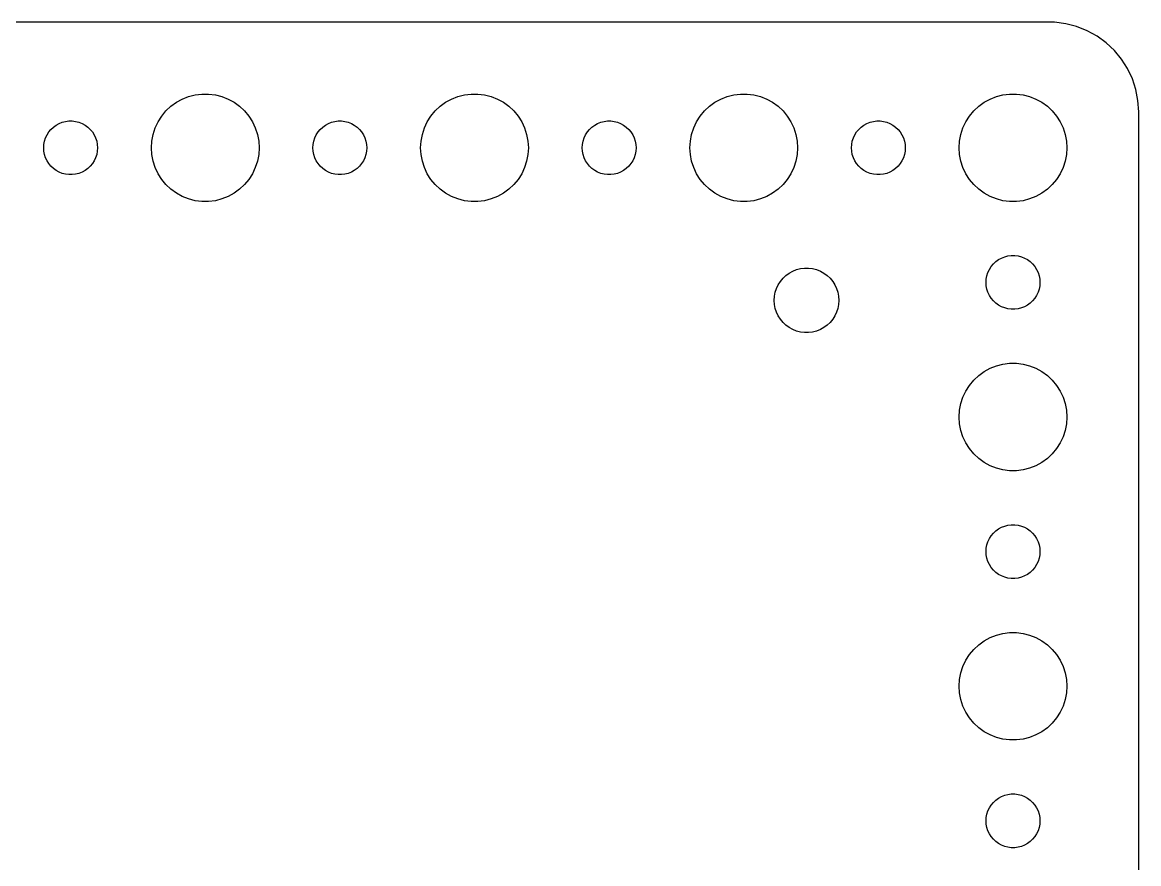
# Model space of a CAD drawing. Header units: metres. Extents: x -60 to 60, y -44 to 44.
# Drawn here: x -2.7 to 59.5, y -2.4 to 44.5 of the extents above; entities that cross this region are included whole.
import ezdxf

# ---------------------------------------------------------------- set-up
doc = ezdxf.new("R2010")
doc.units = ezdxf.units.M

msp = doc.modelspace()

# ---------------------------------------------------------------- linework, layer by layer
for p, q in [((54.8139, 44.4901), (-54.8139, 44.4901)), ((55.4369, 44.4114), (54.8139, 44.4901)), ((56.0451, 44.2553), (55.4369, 44.4114)), ((56.6289, 44.0241), (56.0451, 44.2553)), ((57.1791, 43.7216), (56.6289, 44.0241)), ((57.6871, 43.3526), (57.1791, 43.7216)), ((58.1448, 42.9227), (57.6871, 43.3526)), ((58.5451, 42.4389), (58.1448, 42.9227)), ((58.8815, 41.9088), (58.5451, 42.4389)), ((59.1489, 41.3406), (58.8815, 41.9088)), ((59.3429, 40.7434), (59.1489, 41.3406)), ((6.57294, 40.3532), (6.93785, 40.4469)), ((6.93785, 40.4469), (7.31161, 40.4941)), ((7.31161, 40.4941), (7.68837, 40.4941)), ((7.68837, 40.4941), (8.06213, 40.4469)), ((8.06213, 40.4469), (8.42705, 40.3532)), ((21.5729, 40.3532), (21.9379, 40.4469)), ((21.9379, 40.4469), (22.3116, 40.4941)), ((22.3116, 40.4941), (22.6884, 40.4941)), ((22.6884, 40.4941), (23.0621, 40.4469)), ((23.0621, 40.4469), (23.427, 40.3532)), ((36.5729, 40.3532), (36.9379, 40.4469)), ((36.9379, 40.4469), (37.3116, 40.4941)), ((37.3116, 40.4941), (37.6884, 40.4941)), ((37.6884, 40.4941), (38.0621, 40.4469)), ((38.0621, 40.4469), (38.427, 40.3532)), ((51.5729, 40.3532), (51.9379, 40.4469)), ((51.9379, 40.4469), (52.3116, 40.4941)), ((52.3116, 40.4941), (52.6884, 40.4941)), ((52.6884, 40.4941), (53.0621, 40.4469)), ((53.0621, 40.4469), (53.427, 40.3532)), ((59.4606, 40.1267), (59.3429, 40.7434)), ((5.31308, 39.5536), (5.58772, 39.8115)), ((5.58772, 39.8115), (5.89252, 40.033)), ((5.89252, 40.033), (6.22266, 40.2145)), ((6.22266, 40.2145), (6.57294, 40.3532)), ((8.42705, 40.3532), (8.77733, 40.2145)), ((8.77733, 40.2145), (9.10747, 40.033)), ((9.10747, 40.033), (9.41226, 39.8115)), ((9.41226, 39.8115), (9.6869, 39.5536)), ((20.3131, 39.5536), (20.5877, 39.8115)), ((20.5877, 39.8115), (20.8925, 40.033)), ((20.8925, 40.033), (21.2227, 40.2145)), ((21.2227, 40.2145), (21.5729, 40.3532)), ((23.427, 40.3532), (23.7773, 40.2145)), ((23.7773, 40.2145), (24.1075, 40.033)), ((24.1075, 40.033), (24.4123, 39.8115)), ((24.4123, 39.8115), (24.6869, 39.5536)), ((35.3131, 39.5536), (35.5877, 39.8115)), ((35.5877, 39.8115), (35.8925, 40.033)), ((35.8925, 40.033), (36.2227, 40.2145)), ((36.2227, 40.2145), (36.5729, 40.3532)), ((38.427, 40.3532), (38.7773, 40.2145)), ((38.7773, 40.2145), (39.1075, 40.033)), ((39.1075, 40.033), (39.4123, 39.8115)), ((39.4123, 39.8115), (39.6869, 39.5536)), ((50.3131, 39.5536), (50.5877, 39.8115)), ((50.5877, 39.8115), (50.8925, 40.033)), ((50.8925, 40.033), (51.2227, 40.2145)), ((51.2227, 40.2145), (51.5729, 40.3532)), ((53.427, 40.3532), (53.7773, 40.2145)), ((53.7773, 40.2145), (54.1075, 40.033)), ((54.1075, 40.033), (54.4123, 39.8115)), ((54.4123, 39.8115), (54.6869, 39.5536)), ((59.5, 39.5), (59.4606, 40.1267)), ((4.87108, 38.9453), (5.07294, 39.2634)), ((5.07294, 39.2634), (5.31308, 39.5536)), ((9.6869, 39.5536), (9.92705, 39.2634)), ((9.92705, 39.2634), (10.1289, 38.9453)), ((19.8711, 38.9453), (20.0729, 39.2634)), ((20.0729, 39.2634), (20.3131, 39.5536)), ((24.6869, 39.5536), (24.927, 39.2634)), ((24.927, 39.2634), (25.1289, 38.9453)), ((34.8711, 38.9453), (35.0729, 39.2634)), ((35.0729, 39.2634), (35.3131, 39.5536)), ((39.6869, 39.5536), (39.927, 39.2634)), ((39.927, 39.2634), (40.1289, 38.9453)), ((49.8711, 38.9453), (50.0729, 39.2634)), ((50.0729, 39.2634), (50.3131, 39.5536)), ((54.6869, 39.5536), (54.927, 39.2634)), ((54.927, 39.2634), (55.1289, 38.9453)), ((59.5, -39.5), (59.5, 39.5)), ((-1.09344, 38.5268), (-0.95613, 38.6558)), ((-0.95613, 38.6558), (-0.80373, 38.7665)), ((-0.80373, 38.7665), (-0.63866, 38.8572)), ((-0.63866, 38.8572), (-0.46352, 38.9266)), ((-0.46352, 38.9266), (-0.28107, 38.9734)), ((-0.28107, 38.9734), (-0.09418, 38.997)), ((-0.09418, 38.997), (0.09418, 38.997)), ((0.09418, 38.997), (0.28107, 38.9734)), ((0.28107, 38.9734), (0.46352, 38.9266)), ((0.46352, 38.9266), (0.63866, 38.8572)), ((0.63866, 38.8572), (0.80373, 38.7665)), ((0.80373, 38.7665), (0.95613, 38.6558)), ((0.95613, 38.6558), (1.09344, 38.5268)), ((4.59424, 38.2461), (4.71066, 38.6044)), ((4.71066, 38.6044), (4.87108, 38.9453)), ((10.1289, 38.9453), (10.2893, 38.6044)), ((10.2893, 38.6044), (10.4057, 38.2461)), ((13.9065, 38.5268), (14.0439, 38.6558)), ((14.0439, 38.6558), (14.1963, 38.7665)), ((14.1963, 38.7665), (14.3613, 38.8572)), ((14.3613, 38.8572), (14.5365, 38.9266)), ((14.5365, 38.9266), (14.7189, 38.9734)), ((14.7189, 38.9734), (14.9058, 38.997)), ((14.9058, 38.997), (15.0942, 38.997)), ((15.0942, 38.997), (15.2811, 38.9734)), ((15.2811, 38.9734), (15.4635, 38.9266)), ((15.4635, 38.9266), (15.6387, 38.8572)), ((15.6387, 38.8572), (15.8037, 38.7665)), ((15.8037, 38.7665), (15.9561, 38.6558)), ((15.9561, 38.6558), (16.0934, 38.5268)), ((19.5942, 38.2461), (19.7107, 38.6044)), ((19.7107, 38.6044), (19.8711, 38.9453)), ((25.1289, 38.9453), (25.2893, 38.6044)), ((25.2893, 38.6044), (25.4057, 38.2461)), ((28.9065, 38.5268), (29.0439, 38.6558)), ((29.0439, 38.6558), (29.1963, 38.7665)), ((29.1963, 38.7665), (29.3613, 38.8572)), ((29.3613, 38.8572), (29.5365, 38.9266)), ((29.5365, 38.9266), (29.7189, 38.9734)), ((29.7189, 38.9734), (29.9058, 38.997)), ((29.9058, 38.997), (30.0942, 38.997)), ((30.0942, 38.997), (30.2811, 38.9734)), ((30.2811, 38.9734), (30.4635, 38.9266)), ((30.4635, 38.9266), (30.6387, 38.8572)), ((30.6387, 38.8572), (30.8037, 38.7665)), ((30.8037, 38.7665), (30.9561, 38.6558)), ((30.9561, 38.6558), (31.0934, 38.5268)), ((34.5942, 38.2461), (34.7107, 38.6044)), ((34.7107, 38.6044), (34.8711, 38.9453)), ((40.1289, 38.9453), (40.2893, 38.6044)), ((40.2893, 38.6044), (40.4057, 38.2461)), ((43.9065, 38.5268), (44.0439, 38.6558)), ((44.0439, 38.6558), (44.1963, 38.7665)), ((44.1963, 38.7665), (44.3613, 38.8572)), ((44.3613, 38.8572), (44.5365, 38.9266)), ((44.5365, 38.9266), (44.7189, 38.9734)), ((44.7189, 38.9734), (44.9058, 38.997)), ((44.9058, 38.997), (45.0942, 38.997)), ((45.0942, 38.997), (45.2811, 38.9734)), ((45.2811, 38.9734), (45.4635, 38.9266)), ((45.4635, 38.9266), (45.6387, 38.8572)), ((45.6387, 38.8572), (45.8037, 38.7665)), ((45.8037, 38.7665), (45.9561, 38.6558)), ((45.9561, 38.6558), (46.0934, 38.5268)), ((49.5942, 38.2461), (49.7107, 38.6044)), ((49.7107, 38.6044), (49.8711, 38.9453)), ((55.1289, 38.9453), (55.2893, 38.6044)), ((55.2893, 38.6044), (55.4057, 38.2461)), ((-1.45287, 37.873), (-1.39465, 38.0522)), ((-1.39465, 38.0522), (-1.31445, 38.2226)), ((-1.31445, 38.2226), (-1.21352, 38.3817)), ((-1.21352, 38.3817), (-1.09344, 38.5268)), ((1.09344, 38.5268), (1.21352, 38.3817)), ((1.21352, 38.3817), (1.31445, 38.2226)), ((1.31445, 38.2226), (1.39465, 38.0522)), ((1.39465, 38.0522), (1.45287, 37.873)), ((4.52365, 37.876), (4.59424, 38.2461)), ((10.4057, 38.2461), (10.4763, 37.876)), ((13.5471, 37.873), (13.6053, 38.0522)), ((13.6053, 38.0522), (13.6855, 38.2226)), ((13.6855, 38.2226), (13.7865, 38.3817)), ((13.7865, 38.3817), (13.9065, 38.5268)), ((16.0934, 38.5268), (16.2135, 38.3817)), ((16.2135, 38.3817), (16.3145, 38.2226)), ((16.3145, 38.2226), (16.3947, 38.0522)), ((16.3947, 38.0522), (16.4529, 37.873)), ((19.5237, 37.876), (19.5942, 38.2461)), ((25.4057, 38.2461), (25.4763, 37.876)), ((28.5471, 37.873), (28.6053, 38.0522)), ((28.6053, 38.0522), (28.6855, 38.2226)), ((28.6855, 38.2226), (28.7865, 38.3817)), ((28.7865, 38.3817), (28.9065, 38.5268)), ((31.0934, 38.5268), (31.2135, 38.3817)), ((31.2135, 38.3817), (31.3145, 38.2226)), ((31.3145, 38.2226), (31.3947, 38.0522)), ((31.3947, 38.0522), (31.4529, 37.873)), ((34.5237, 37.876), (34.5942, 38.2461)), ((40.4057, 38.2461), (40.4763, 37.876)), ((43.5471, 37.873), (43.6053, 38.0522)), ((43.6053, 38.0522), (43.6855, 38.2226)), ((43.6855, 38.2226), (43.7865, 38.3817)), ((43.7865, 38.3817), (43.9065, 38.5268)), ((46.0934, 38.5268), (46.2135, 38.3817)), ((46.2135, 38.3817), (46.3145, 38.2226)), ((46.3145, 38.2226), (46.3947, 38.0522)), ((46.3947, 38.0522), (46.4529, 37.873)), ((49.5237, 37.876), (49.5942, 38.2461)), ((55.4057, 38.2461), (55.4763, 37.876)), ((-1.5, 37.5), (-1.48816, 37.688)), ((-1.48816, 37.312), (-1.5, 37.5)), ((-1.48816, 37.688), (-1.45287, 37.873)), ((1.45287, 37.873), (1.48816, 37.688)), ((1.48816, 37.688), (1.5, 37.5)), ((1.5, 37.5), (1.48816, 37.312)), ((4.5, 37.5), (4.52365, 37.876)), ((4.52365, 37.124), (4.5, 37.5)), ((10.4763, 37.876), (10.5, 37.5)), ((10.5, 37.5), (10.4763, 37.124)), ((13.5, 37.5), (13.5118, 37.688)), ((13.5118, 37.312), (13.5, 37.5)), ((13.5118, 37.688), (13.5471, 37.873)), ((16.4529, 37.873), (16.4882, 37.688)), ((16.4882, 37.688), (16.5, 37.5)), ((16.5, 37.5), (16.4882, 37.312)), ((19.5, 37.5), (19.5237, 37.876)), ((19.5237, 37.124), (19.5, 37.5)), ((25.4763, 37.876), (25.5, 37.5)), ((25.5, 37.5), (25.4763, 37.124)), ((28.5, 37.5), (28.5118, 37.688)), ((28.5118, 37.312), (28.5, 37.5)), ((28.5118, 37.688), (28.5471, 37.873)), ((31.4529, 37.873), (31.4882, 37.688)), ((31.4882, 37.688), (31.5, 37.5)), ((31.5, 37.5), (31.4882, 37.312)), ((34.5, 37.5), (34.5237, 37.876)), ((34.5237, 37.124), (34.5, 37.5)), ((40.4763, 37.876), (40.5, 37.5)), ((40.5, 37.5), (40.4763, 37.124)), ((43.5, 37.5), (43.5118, 37.688)), ((43.5118, 37.312), (43.5, 37.5)), ((43.5118, 37.688), (43.5471, 37.873)), ((46.4529, 37.873), (46.4882, 37.688)), ((46.4882, 37.688), (46.5, 37.5)), ((46.5, 37.5), (46.4882, 37.312)), ((49.5, 37.5), (49.5237, 37.876)), ((49.5237, 37.124), (49.5, 37.5)), ((55.4763, 37.876), (55.5, 37.5)), ((55.5, 37.5), (55.4763, 37.124)), ((-1.45287, 37.127), (-1.48816, 37.312)), ((-1.39465, 36.9478), (-1.45287, 37.127)), ((-1.31445, 36.7774), (-1.39465, 36.9478)), ((-1.21352, 36.6183), (-1.31445, 36.7774)), ((1.31445, 36.7774), (1.21352, 36.6183)), ((1.39465, 36.9478), (1.31445, 36.7774)), ((1.45287, 37.127), (1.39465, 36.9478)), ((1.48816, 37.312), (1.45287, 37.127)), ((4.59424, 36.7539), (4.52365, 37.124)), ((4.71066, 36.3956), (4.59424, 36.7539)), ((10.4057, 36.7539), (10.2893, 36.3956)), ((10.4763, 37.124), (10.4057, 36.7539)), ((13.5471, 37.127), (13.5118, 37.312)), ((13.6053, 36.9478), (13.5471, 37.127)), ((13.6855, 36.7774), (13.6053, 36.9478)), ((13.7865, 36.6183), (13.6855, 36.7774)), ((16.3145, 36.7774), (16.2135, 36.6183)), ((16.3947, 36.9478), (16.3145, 36.7774)), ((16.4529, 37.127), (16.3947, 36.9478)), ((16.4882, 37.312), (16.4529, 37.127)), ((19.5942, 36.7539), (19.5237, 37.124)), ((19.7107, 36.3956), (19.5942, 36.7539)), ((25.4057, 36.7539), (25.2893, 36.3956)), ((25.4763, 37.124), (25.4057, 36.7539)), ((28.5471, 37.127), (28.5118, 37.312)), ((28.6053, 36.9478), (28.5471, 37.127)), ((28.6855, 36.7774), (28.6053, 36.9478)), ((28.7865, 36.6183), (28.6855, 36.7774)), ((31.3145, 36.7774), (31.2135, 36.6183)), ((31.3947, 36.9478), (31.3145, 36.7774)), ((31.4529, 37.127), (31.3947, 36.9478)), ((31.4882, 37.312), (31.4529, 37.127)), ((34.5942, 36.7539), (34.5237, 37.124)), ((34.7107, 36.3956), (34.5942, 36.7539)), ((40.4057, 36.7539), (40.2893, 36.3956)), ((40.4763, 37.124), (40.4057, 36.7539)), ((43.5471, 37.127), (43.5118, 37.312)), ((43.6053, 36.9478), (43.5471, 37.127)), ((43.6855, 36.7774), (43.6053, 36.9478)), ((43.7865, 36.6183), (43.6855, 36.7774)), ((46.3145, 36.7774), (46.2135, 36.6183)), ((46.3947, 36.9478), (46.3145, 36.7774)), ((46.4529, 37.127), (46.3947, 36.9478)), ((46.4882, 37.312), (46.4529, 37.127)), ((49.5942, 36.7539), (49.5237, 37.124)), ((49.7107, 36.3956), (49.5942, 36.7539)), ((55.4057, 36.7539), (55.2893, 36.3956)), ((55.4763, 37.124), (55.4057, 36.7539)), ((-1.09344, 36.4732), (-1.21352, 36.6183)), ((-0.95613, 36.3442), (-1.09344, 36.4732)), ((-0.80373, 36.2335), (-0.95613, 36.3442)), ((-0.63866, 36.1428), (-0.80373, 36.2335)), ((-0.46352, 36.0734), (-0.63866, 36.1428)), ((-0.28107, 36.0266), (-0.46352, 36.0734)), ((0.46352, 36.0734), (0.28107, 36.0266)), ((0.63866, 36.1428), (0.46352, 36.0734)), ((0.80373, 36.2335), (0.63866, 36.1428)), ((0.95613, 36.3442), (0.80373, 36.2335)), ((1.09344, 36.4732), (0.95613, 36.3442)), ((1.21352, 36.6183), (1.09344, 36.4732)), ((4.87108, 36.0547), (4.71066, 36.3956)), ((10.2893, 36.3956), (10.1289, 36.0547)), ((13.9065, 36.4732), (13.7865, 36.6183)), ((14.0439, 36.3442), (13.9065, 36.4732)), ((14.1963, 36.2335), (14.0439, 36.3442)), ((14.3613, 36.1428), (14.1963, 36.2335)), ((14.5365, 36.0734), (14.3613, 36.1428)), ((14.7189, 36.0266), (14.5365, 36.0734)), ((15.4635, 36.0734), (15.2811, 36.0266)), ((15.6387, 36.1428), (15.4635, 36.0734)), ((15.8037, 36.2335), (15.6387, 36.1428)), ((15.9561, 36.3442), (15.8037, 36.2335)), ((16.0934, 36.4732), (15.9561, 36.3442)), ((16.2135, 36.6183), (16.0934, 36.4732)), ((19.8711, 36.0547), (19.7107, 36.3956)), ((25.2893, 36.3956), (25.1289, 36.0547)), ((28.9065, 36.4732), (28.7865, 36.6183)), ((29.0439, 36.3442), (28.9065, 36.4732)), ((29.1963, 36.2335), (29.0439, 36.3442)), ((29.3613, 36.1428), (29.1963, 36.2335)), ((29.5365, 36.0734), (29.3613, 36.1428)), ((29.7189, 36.0266), (29.5365, 36.0734)), ((30.4635, 36.0734), (30.2811, 36.0266)), ((30.6387, 36.1428), (30.4635, 36.0734)), ((30.8037, 36.2335), (30.6387, 36.1428)), ((30.9561, 36.3442), (30.8037, 36.2335)), ((31.0934, 36.4732), (30.9561, 36.3442)), ((31.2135, 36.6183), (31.0934, 36.4732)), ((34.8711, 36.0547), (34.7107, 36.3956)), ((40.2893, 36.3956), (40.1289, 36.0547)), ((43.9065, 36.4732), (43.7865, 36.6183)), ((44.0439, 36.3442), (43.9065, 36.4732)), ((44.1963, 36.2335), (44.0439, 36.3442)), ((44.3613, 36.1428), (44.1963, 36.2335)), ((44.5365, 36.0734), (44.3613, 36.1428)), ((44.7189, 36.0266), (44.5365, 36.0734)), ((45.4635, 36.0734), (45.2811, 36.0266)), ((45.6387, 36.1428), (45.4635, 36.0734)), ((45.8037, 36.2335), (45.6387, 36.1428)), ((45.9561, 36.3442), (45.8037, 36.2335)), ((46.0934, 36.4732), (45.9561, 36.3442)), ((46.2135, 36.6183), (46.0934, 36.4732)), ((49.8711, 36.0547), (49.7107, 36.3956)), ((55.2893, 36.3956), (55.1289, 36.0547)), ((-0.09418, 36.003), (-0.28107, 36.0266)), ((0.09418, 36.003), (-0.09418, 36.003)), ((0.28107, 36.0266), (0.09418, 36.003)), ((5.07294, 35.7366), (4.87108, 36.0547)), ((5.31308, 35.4464), (5.07294, 35.7366)), ((9.92705, 35.7366), (9.6869, 35.4464)), ((10.1289, 36.0547), (9.92705, 35.7366)), ((14.9058, 36.003), (14.7189, 36.0266)), ((15.0942, 36.003), (14.9058, 36.003)), ((15.2811, 36.0266), (15.0942, 36.003)), ((20.0729, 35.7366), (19.8711, 36.0547)), ((20.3131, 35.4464), (20.0729, 35.7366)), ((24.927, 35.7366), (24.6869, 35.4464)), ((25.1289, 36.0547), (24.927, 35.7366)), ((29.9058, 36.003), (29.7189, 36.0266)), ((30.0942, 36.003), (29.9058, 36.003)), ((30.2811, 36.0266), (30.0942, 36.003)), ((35.0729, 35.7366), (34.8711, 36.0547)), ((35.3131, 35.4464), (35.0729, 35.7366)), ((39.927, 35.7366), (39.6869, 35.4464)), ((40.1289, 36.0547), (39.927, 35.7366)), ((44.9058, 36.003), (44.7189, 36.0266)), ((45.0942, 36.003), (44.9058, 36.003)), ((45.2811, 36.0266), (45.0942, 36.003)), ((50.0729, 35.7366), (49.8711, 36.0547)), ((50.3131, 35.4464), (50.0729, 35.7366)), ((54.927, 35.7366), (54.6869, 35.4464)), ((55.1289, 36.0547), (54.927, 35.7366)), ((5.58772, 35.1885), (5.31308, 35.4464)), ((5.89252, 34.967), (5.58772, 35.1885)), ((6.22266, 34.7855), (5.89252, 34.967)), ((9.10747, 34.967), (8.77733, 34.7855)), ((9.41226, 35.1885), (9.10747, 34.967)), ((9.6869, 35.4464), (9.41226, 35.1885)), ((20.5877, 35.1885), (20.3131, 35.4464)), ((20.8925, 34.967), (20.5877, 35.1885)), ((21.2227, 34.7855), (20.8925, 34.967)), ((24.1075, 34.967), (23.7773, 34.7855)), ((24.4123, 35.1885), (24.1075, 34.967)), ((24.6869, 35.4464), (24.4123, 35.1885)), ((35.5877, 35.1885), (35.3131, 35.4464)), ((35.8925, 34.967), (35.5877, 35.1885)), ((36.2227, 34.7855), (35.8925, 34.967)), ((39.1075, 34.967), (38.7773, 34.7855)), ((39.4123, 35.1885), (39.1075, 34.967)), ((39.6869, 35.4464), (39.4123, 35.1885)), ((50.5877, 35.1885), (50.3131, 35.4464)), ((50.8925, 34.967), (50.5877, 35.1885)), ((51.2227, 34.7855), (50.8925, 34.967)), ((54.1075, 34.967), (53.7773, 34.7855)), ((54.4123, 35.1885), (54.1075, 34.967)), ((54.6869, 35.4464), (54.4123, 35.1885)), ((6.57294, 34.6468), (6.22266, 34.7855)), ((6.93785, 34.5531), (6.57294, 34.6468)), ((7.31161, 34.5059), (6.93785, 34.5531)), ((7.68837, 34.5059), (7.31161, 34.5059)), ((8.06213, 34.5531), (7.68837, 34.5059)), ((8.42705, 34.6468), (8.06213, 34.5531)), ((8.77733, 34.7855), (8.42705, 34.6468)), ((21.5729, 34.6468), (21.2227, 34.7855)), ((21.9379, 34.5531), (21.5729, 34.6468)), ((22.3116, 34.5059), (21.9379, 34.5531)), ((22.6884, 34.5059), (22.3116, 34.5059)), ((23.0621, 34.5531), (22.6884, 34.5059)), ((23.427, 34.6468), (23.0621, 34.5531)), ((23.7773, 34.7855), (23.427, 34.6468)), ((36.5729, 34.6468), (36.2227, 34.7855)), ((36.9379, 34.5531), (36.5729, 34.6468)), ((37.3116, 34.5059), (36.9379, 34.5531)), ((37.6884, 34.5059), (37.3116, 34.5059)), ((38.0621, 34.5531), (37.6884, 34.5059)), ((38.427, 34.6468), (38.0621, 34.5531)), ((38.7773, 34.7855), (38.427, 34.6468)), ((51.5729, 34.6468), (51.2227, 34.7855)), ((51.9379, 34.5531), (51.5729, 34.6468)), ((52.3116, 34.5059), (51.9379, 34.5531)), ((52.6884, 34.5059), (52.3116, 34.5059)), ((53.0621, 34.5531), (52.6884, 34.5059)), ((53.427, 34.6468), (53.0621, 34.5531)), ((53.7773, 34.7855), (53.427, 34.6468)), ((51.4065, 31.0268), (51.5439, 31.1558)), ((51.5439, 31.1558), (51.6963, 31.2665)), ((51.6963, 31.2665), (51.8613, 31.3572)), ((51.8613, 31.3572), (52.0365, 31.4266)), ((52.0365, 31.4266), (52.2189, 31.4734)), ((52.2189, 31.4734), (52.4058, 31.497)), ((52.4058, 31.497), (52.5942, 31.497)), ((52.5942, 31.497), (52.7811, 31.4734)), ((52.7811, 31.4734), (52.9635, 31.4266)), ((52.9635, 31.4266), (53.1387, 31.3572)), ((53.1387, 31.3572), (53.3037, 31.2665)), ((53.3037, 31.2665), (53.4561, 31.1558)), ((53.4561, 31.1558), (53.5934, 31.0268)), ((39.8526, 30.3869), (40.0355, 30.5198)), ((40.0355, 30.5198), (40.2336, 30.6287)), ((40.2336, 30.6287), (40.4438, 30.7119)), ((40.4438, 30.7119), (40.6627, 30.7681)), ((40.6627, 30.7681), (40.887, 30.7964)), ((40.887, 30.7964), (41.113, 30.7964)), ((41.113, 30.7964), (41.3373, 30.7681)), ((41.3373, 30.7681), (41.5562, 30.7119)), ((41.5562, 30.7119), (41.7664, 30.6287)), ((41.7664, 30.6287), (41.9645, 30.5198)), ((41.9645, 30.5198), (42.1474, 30.3869)), ((51.0471, 30.373), (51.1053, 30.5522)), ((51.1053, 30.5522), (51.1855, 30.7226)), ((51.1855, 30.7226), (51.2865, 30.8817)), ((51.2865, 30.8817), (51.4065, 31.0268)), ((53.5934, 31.0268), (53.7135, 30.8817)), ((53.7135, 30.8817), (53.8145, 30.7226)), ((53.8145, 30.7226), (53.8947, 30.5522)), ((53.8947, 30.5522), (53.9529, 30.373)), ((39.3264, 29.6626), (39.4226, 29.8672)), ((39.4226, 29.8672), (39.5438, 30.058)), ((39.5438, 30.058), (39.6879, 30.2322)), ((39.6879, 30.2322), (39.8526, 30.3869)), ((42.1474, 30.3869), (42.3121, 30.2322)), ((42.3121, 30.2322), (42.4562, 30.058)), ((42.4562, 30.058), (42.5773, 29.8672)), ((42.5773, 29.8672), (42.6736, 29.6626)), ((51, 30), (51.0118, 30.188)), ((51.0118, 29.812), (51, 30)), ((51.0118, 30.188), (51.0471, 30.373)), ((53.9529, 30.373), (53.9882, 30.188)), ((53.9882, 30.188), (54, 30)), ((54, 30), (53.9882, 29.812)), ((39.2142, 29.2256), (39.2565, 29.4476)), ((39.2565, 29.4476), (39.3264, 29.6626)), ((42.6736, 29.6626), (42.7434, 29.4476)), ((42.7434, 29.4476), (42.7858, 29.2256)), ((51.0471, 29.627), (51.0118, 29.812)), ((51.1053, 29.4478), (51.0471, 29.627)), ((51.1855, 29.2774), (51.1053, 29.4478)), ((51.2865, 29.1183), (51.1855, 29.2774)), ((53.8145, 29.2774), (53.7135, 29.1183)), ((53.8947, 29.4478), (53.8145, 29.2774)), ((53.9529, 29.627), (53.8947, 29.4478)), ((53.9882, 29.812), (53.9529, 29.627)), ((39.2, 29), (39.2142, 29.2256)), ((39.2142, 28.7744), (39.2, 29)), ((39.2565, 28.5524), (39.2142, 28.7744)), ((42.7858, 28.7744), (42.7434, 28.5524)), ((42.7858, 29.2256), (42.8, 29)), ((42.8, 29), (42.7858, 28.7744)), ((51.4065, 28.9732), (51.2865, 29.1183)), ((51.5439, 28.8442), (51.4065, 28.9732)), ((51.6963, 28.7335), (51.5439, 28.8442)), ((51.8613, 28.6427), (51.6963, 28.7335)), ((52.0365, 28.5734), (51.8613, 28.6427)), ((53.1387, 28.6427), (52.9635, 28.5734)), ((53.3037, 28.7335), (53.1387, 28.6427)), ((53.4561, 28.8442), (53.3037, 28.7335)), ((53.5934, 28.9732), (53.4561, 28.8442)), ((53.7135, 29.1183), (53.5934, 28.9732)), ((39.3264, 28.3374), (39.2565, 28.5524)), ((39.4226, 28.1328), (39.3264, 28.3374)), ((39.5438, 27.942), (39.4226, 28.1328)), ((42.5773, 28.1328), (42.4562, 27.942)), ((42.6736, 28.3374), (42.5773, 28.1328)), ((42.7434, 28.5524), (42.6736, 28.3374)), ((52.2189, 28.5266), (52.0365, 28.5734)), ((52.4058, 28.503), (52.2189, 28.5266)), ((52.5942, 28.503), (52.4058, 28.503)), ((52.7811, 28.5266), (52.5942, 28.503)), ((52.9635, 28.5734), (52.7811, 28.5266)), ((39.6879, 27.7678), (39.5438, 27.942)), ((39.8526, 27.6131), (39.6879, 27.7678)), ((40.0355, 27.4802), (39.8526, 27.6131)), ((40.2336, 27.3713), (40.0355, 27.4802)), ((40.4438, 27.2881), (40.2336, 27.3713)), ((41.7664, 27.3713), (41.5562, 27.2881)), ((41.9645, 27.4802), (41.7664, 27.3713)), ((42.1474, 27.6131), (41.9645, 27.4802)), ((42.3121, 27.7678), (42.1474, 27.6131)), ((42.4562, 27.942), (42.3121, 27.7678)), ((40.6627, 27.2319), (40.4438, 27.2881)), ((40.887, 27.2036), (40.6627, 27.2319)), ((41.113, 27.2036), (40.887, 27.2036)), ((41.3373, 27.2319), (41.113, 27.2036)), ((41.5562, 27.2881), (41.3373, 27.2319)), ((50.5877, 24.8115), (50.8925, 25.033)), ((50.8925, 25.033), (51.2227, 25.2145)), ((51.2227, 25.2145), (51.5729, 25.3532)), ((51.5729, 25.3532), (51.9379, 25.4469)), ((51.9379, 25.4469), (52.3116, 25.4941)), ((52.3116, 25.4941), (52.6884, 25.4941)), ((52.6884, 25.4941), (53.0621, 25.4469)), ((53.0621, 25.4469), (53.427, 25.3532)), ((53.427, 25.3532), (53.7773, 25.2145)), ((53.7773, 25.2145), (54.1075, 25.033)), ((54.1075, 25.033), (54.4123, 24.8115)), ((49.8711, 23.9453), (50.0729, 24.2634)), ((50.0729, 24.2634), (50.3131, 24.5536)), ((50.3131, 24.5536), (50.5877, 24.8115)), ((54.4123, 24.8115), (54.6869, 24.5536)), ((54.6869, 24.5536), (54.927, 24.2634)), ((54.927, 24.2634), (55.1289, 23.9453)), ((49.7107, 23.6044), (49.8711, 23.9453)), ((55.1289, 23.9453), (55.2893, 23.6044)), ((49.5237, 22.876), (49.5942, 23.2461)), ((49.5942, 23.2461), (49.7107, 23.6044)), ((55.2893, 23.6044), (55.4057, 23.2461)), ((55.4057, 23.2461), (55.4763, 22.876)), ((49.5, 22.5), (49.5237, 22.876)), ((49.5237, 22.124), (49.5, 22.5)), ((55.4763, 22.876), (55.5, 22.5)), ((55.5, 22.5), (55.4763, 22.124)), ((49.5942, 21.7539), (49.5237, 22.124)), ((55.4763, 22.124), (55.4057, 21.7539)), ((49.7107, 21.3956), (49.5942, 21.7539)), ((49.8711, 21.0547), (49.7107, 21.3956)), ((55.2893, 21.3956), (55.1289, 21.0547)), ((55.4057, 21.7539), (55.2893, 21.3956)), ((50.0729, 20.7366), (49.8711, 21.0547)), ((50.3131, 20.4464), (50.0729, 20.7366)), ((54.927, 20.7366), (54.6869, 20.4464)), ((55.1289, 21.0547), (54.927, 20.7366)), ((50.5877, 20.1884), (50.3131, 20.4464)), ((50.8925, 19.967), (50.5877, 20.1884)), ((51.2227, 19.7855), (50.8925, 19.967)), ((54.1075, 19.967), (53.7773, 19.7855)), ((54.4123, 20.1884), (54.1075, 19.967)), ((54.6869, 20.4464), (54.4123, 20.1884)), ((51.5729, 19.6468), (51.2227, 19.7855)), ((51.9379, 19.5531), (51.5729, 19.6468)), ((52.3116, 19.5059), (51.9379, 19.5531)), ((52.6884, 19.5059), (52.3116, 19.5059)), ((53.0621, 19.5531), (52.6884, 19.5059)), ((53.427, 19.6468), (53.0621, 19.5531)), ((53.7773, 19.7855), (53.427, 19.6468)), ((51.5439, 16.1558), (51.6963, 16.2665)), ((51.6963, 16.2665), (51.8613, 16.3572)), ((51.8613, 16.3572), (52.0365, 16.4266)), ((52.0365, 16.4266), (52.2189, 16.4734)), ((52.2189, 16.4734), (52.4058, 16.497)), ((52.4058, 16.497), (52.5942, 16.497)), ((52.5942, 16.497), (52.7811, 16.4734)), ((52.7811, 16.4734), (52.9635, 16.4266)), ((52.9635, 16.4266), (53.1387, 16.3572)), ((53.1387, 16.3572), (53.3037, 16.2665)), ((53.3037, 16.2665), (53.4561, 16.1558)), ((51.0471, 15.373), (51.1053, 15.5522)), ((51.1053, 15.5522), (51.1855, 15.7226)), ((51.1855, 15.7226), (51.2865, 15.8817)), ((51.2865, 15.8817), (51.4065, 16.0268)), ((51.4065, 16.0268), (51.5439, 16.1558)), ((53.4561, 16.1558), (53.5934, 16.0268)), ((53.5934, 16.0268), (53.7135, 15.8817)), ((53.7135, 15.8817), (53.8145, 15.7226)), ((53.8145, 15.7226), (53.8947, 15.5522)), ((53.8947, 15.5522), (53.9529, 15.373)), ((51, 15), (51.0118, 15.188)), ((51.0118, 14.812), (51, 15)), ((51.0118, 15.188), (51.0471, 15.373)), ((53.9529, 15.373), (53.9882, 15.188)), ((53.9882, 15.188), (54, 15)), ((54, 15), (53.9882, 14.812)), ((51.0471, 14.627), (51.0118, 14.812)), ((51.1053, 14.4478), (51.0471, 14.627)), ((51.1855, 14.2774), (51.1053, 14.4478)), ((53.8947, 14.4478), (53.8145, 14.2774)), ((53.9529, 14.627), (53.8947, 14.4478)), ((53.9882, 14.812), (53.9529, 14.627)), ((51.2865, 14.1183), (51.1855, 14.2774)), ((51.4065, 13.9732), (51.2865, 14.1183)), ((51.5439, 13.8442), (51.4065, 13.9732)), ((51.6963, 13.7335), (51.5439, 13.8442)), ((51.8613, 13.6427), (51.6963, 13.7335)), ((53.3037, 13.7335), (53.1387, 13.6427)), ((53.4561, 13.8442), (53.3037, 13.7335)), ((53.5934, 13.9732), (53.4561, 13.8442)), ((53.7135, 14.1183), (53.5934, 13.9732)), ((53.8145, 14.2774), (53.7135, 14.1183)), ((52.0365, 13.5734), (51.8613, 13.6427)), ((52.2189, 13.5266), (52.0365, 13.5734)), ((52.4058, 13.5029), (52.2189, 13.5266)), ((52.5942, 13.5029), (52.4058, 13.5029)), ((52.7811, 13.5266), (52.5942, 13.5029)), ((52.9635, 13.5734), (52.7811, 13.5266)), ((53.1387, 13.6427), (52.9635, 13.5734)), ((50.5877, 9.81154), (50.8925, 10.033)), ((50.8925, 10.033), (51.2227, 10.2145)), ((51.2227, 10.2145), (51.5729, 10.3532)), ((51.5729, 10.3532), (51.9379, 10.4469)), ((51.9379, 10.4469), (52.3116, 10.4941)), ((52.3116, 10.4941), (52.6884, 10.4941)), ((52.6884, 10.4941), (53.0621, 10.4469)), ((53.0621, 10.4469), (53.427, 10.3532)), ((53.427, 10.3532), (53.7773, 10.2145)), ((53.7773, 10.2145), (54.1075, 10.033)), ((54.1075, 10.033), (54.4123, 9.81154)), ((50.0729, 9.26335), (50.3131, 9.55363)), ((50.3131, 9.55363), (50.5877, 9.81154)), ((54.4123, 9.81154), (54.6869, 9.55363)), ((54.6869, 9.55363), (54.927, 9.26335)), ((49.7107, 8.60437), (49.8711, 8.94525)), ((49.8711, 8.94525), (50.0729, 9.26335)), ((54.927, 9.26335), (55.1289, 8.94525)), ((55.1289, 8.94525), (55.2893, 8.60437)), ((49.5237, 7.87599), (49.5942, 8.24606)), ((49.5942, 8.24606), (49.7107, 8.60437)), ((55.2893, 8.60437), (55.4057, 8.24606)), ((55.4057, 8.24606), (55.4763, 7.87599)), ((49.5, 7.5), (49.5237, 7.87599)), ((49.5237, 7.12399), (49.5, 7.5)), ((55.4763, 7.87599), (55.5, 7.5)), ((55.5, 7.5), (55.4763, 7.12399)), ((49.5942, 6.75392), (49.5237, 7.12399)), ((55.4763, 7.12399), (55.4057, 6.75392)), ((49.7107, 6.39561), (49.5942, 6.75392)), ((49.8711, 6.05473), (49.7107, 6.39561)), ((55.2893, 6.39561), (55.1289, 6.05473)), ((55.4057, 6.75392), (55.2893, 6.39561)), ((50.0729, 5.73663), (49.8711, 6.05473)), ((50.3131, 5.44635), (50.0729, 5.73663)), ((54.927, 5.73663), (54.6869, 5.44635)), ((55.1289, 6.05473), (54.927, 5.73663)), ((50.5877, 5.18845), (50.3131, 5.44635)), ((50.8925, 4.96701), (50.5877, 5.18845)), ((54.4123, 5.18845), (54.1075, 4.96701)), ((54.6869, 5.44635), (54.4123, 5.18845)), ((51.2227, 4.78551), (50.8925, 4.96701)), ((51.5729, 4.64682), (51.2227, 4.78551)), ((51.9379, 4.55313), (51.5729, 4.64682)), ((52.3116, 4.50591), (51.9379, 4.55313)), ((52.6884, 4.50591), (52.3116, 4.50591)), ((53.0621, 4.55313), (52.6884, 4.50591)), ((53.427, 4.64682), (53.0621, 4.55313)), ((53.7773, 4.78551), (53.427, 4.64682)), ((54.1075, 4.96701), (53.7773, 4.78551)), ((51.5439, 1.15576), (51.6963, 1.26648)), ((51.6963, 1.26648), (51.8613, 1.35724)), ((51.8613, 1.35724), (52.0365, 1.42657)), ((52.0365, 1.42657), (52.2189, 1.47342)), ((52.2189, 1.47342), (52.4058, 1.49704)), ((52.4058, 1.49704), (52.5942, 1.49704)), ((52.5942, 1.49704), (52.7811, 1.47342)), ((52.7811, 1.47342), (52.9635, 1.42657)), ((52.9635, 1.42657), (53.1387, 1.35724)), ((53.1387, 1.35724), (53.3037, 1.26648)), ((53.3037, 1.26648), (53.4561, 1.15576)), ((51.1053, 0.55219), (51.1855, 0.72263)), ((51.1855, 0.72263), (51.2865, 0.88167)), ((51.2865, 0.88167), (51.4065, 1.02681)), ((51.4065, 1.02681), (51.5439, 1.15576)), ((53.4561, 1.15576), (53.5934, 1.02681)), ((53.5934, 1.02681), (53.7135, 0.88167)), ((53.7135, 0.88167), (53.8145, 0.72263)), ((53.8145, 0.72263), (53.8947, 0.55219)), ((51, 0), (51.0118, 0.18799)), ((51.0118, -0.18799), (51, 0)), ((51.0118, 0.18799), (51.0471, 0.37303)), ((51.0471, 0.37303), (51.1053, 0.55219)), ((53.8947, 0.55219), (53.9529, 0.37303)), ((53.9529, 0.37303), (53.9882, 0.18799)), ((53.9882, 0.18799), (54, 0)), ((54, 0), (53.9882, -0.18799)), ((51.0471, -0.37303), (51.0118, -0.18799)), ((51.1053, -0.55219), (51.0471, -0.37303)), ((51.1855, -0.72263), (51.1053, -0.55219)), ((53.8947, -0.55219), (53.8145, -0.72263)), ((53.9529, -0.37303), (53.8947, -0.55219)), ((53.9882, -0.18799), (53.9529, -0.37303)), ((51.2865, -0.88167), (51.1855, -0.72263)), ((51.4065, -1.02681), (51.2865, -0.88167)), ((51.5439, -1.15576), (51.4065, -1.02681)), ((51.6963, -1.26648), (51.5439, -1.15576)), ((53.4561, -1.15576), (53.3037, -1.26648)), ((53.5934, -1.02681), (53.4561, -1.15576)), ((53.7135, -0.88167), (53.5934, -1.02681)), ((53.8145, -0.72263), (53.7135, -0.88167)), ((51.8613, -1.35724), (51.6963, -1.26648)), ((52.0365, -1.42657), (51.8613, -1.35724)), ((52.2189, -1.47342), (52.0365, -1.42657)), ((52.4058, -1.49704), (52.2189, -1.47342)), ((52.5942, -1.49704), (52.4058, -1.49704)), ((52.7811, -1.47342), (52.5942, -1.49704)), ((52.9635, -1.42657), (52.7811, -1.47342)), ((53.1387, -1.35724), (52.9635, -1.42657)), ((53.3037, -1.26648), (53.1387, -1.35724))]:
    msp.add_line(p, q)

doc.saveas('drawing.dxf')
